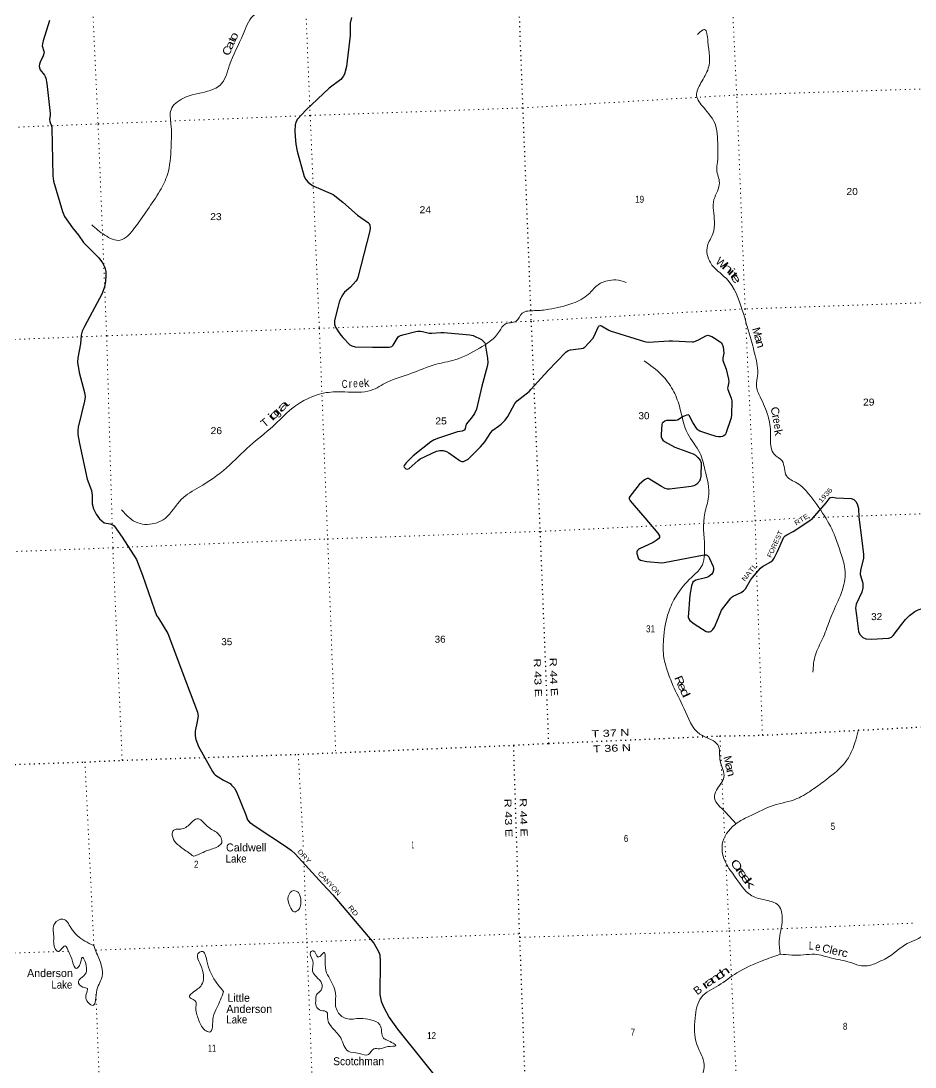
# Model space of a CAD drawing. Header units: feet. Extents: x 727543 to 978287, y 379550 to 572970.
# Drawn here: x 889124 to 911466, y 435364 to 461511 of the extents above; entities that cross this region are included whole.
import ezdxf
from ezdxf.enums import TextEntityAlignment as Align

# ---------------------------------------------------------------- set-up
doc = ezdxf.new("R2010")
doc.units = ezdxf.units.FT
doc.header["$LTSCALE"] = 80
doc.linetypes.add('DOTTED', pattern=[1.5, 0.3, -1.2])
for name, color, linetype, lineweight in [('29', 7, 'Continuous', 25), ('39', 7, 'Continuous', 13), ('6', 7, 'DOTTED', 25), ('7', 7, 'DOTTED', 13)]:
    doc.layers.add(name, color=color, linetype=linetype, lineweight=lineweight)
doc.layers.add('30', color=7, linetype='Continuous')
doc.layers.add('41', color=7, linetype='Continuous')

msp = doc.modelspace()

# ---------------------------------------------------------------- linework, layer by layer
at = {"layer": '29'}
for points in [[(889841.5, 461522.23), (889680.13, 461012.02), (889658.94, 460935.76), (889657.43, 460886.41), (889697.67, 460752.24), (889701.52, 460725.89), (889699.44, 460698.88), (889680.81, 460634.84), (889606.25, 460483.76), (889587.3, 460432.9), (889581.07, 460378.87), (889585.23, 460335.24), (889603.7, 460290.06), (889710.82, 460151.45), (889729.56, 460121.21), (889742.02, 460079.65), (889769.32, 459945.11), (889857.28, 459198.6), (889856.72, 459152.48), (889840.67, 459046.91), (889844.88, 459000.91), (889890.51, 458878.6), (889894.02, 458838.72), (889919.58, 457638.08), (889936.25, 457504.41), (890162.32, 456743.38), (890216.55, 456619.89), (890410.52, 456339.92), (890563.55, 456152.01), (890687.94, 455975.73), (890814.99, 455847.47), (891073.3, 455585.45), (891161.42, 455460.41), (891221.64, 455348.2), (891242.4, 455248.46), (891244.48, 455152.87), (891237.69, 455000.44), (891211.25, 454866.12), (891155.45, 454693.86), (890709.7, 453872.17), (890656.79, 453760.66), (890628.9, 453656.4), (890610.76, 453442.15), (890542.58, 453087.41), (890537, 452980.46), (890580.82, 452721.31), (890714.33, 452226.32), (890727.4, 452114.94), (890710.57, 452004.34), (890550.88, 451358.58), (890542.57, 451275.46), (890544.1, 451177.33), (890587.06, 450948.42), (890778.3, 450061.49), (890883.14, 449771.04), (890903.2, 449655.04), (890903.91, 449438.57), (890932.98, 449318.05), (891005.81, 449179.47), (891090.81, 449064.54), (891206.02, 448968.49), (891350.52, 448937.7), (891418.92, 448914.93), (891451, 448889.71), (891655.37, 448604.2), (892011.15, 448046.01), (892157.77, 447658.24), (892457.75, 446788.07), (892515.39, 446654.14), (892560.77, 446580.78), (892794.19, 446199.15), (893259.31, 444960.55)], [(897388.02, 461595.88), (897353.68, 461452.15), (897352.22, 461149.54), (897255.18, 460370.6), (897211.5, 460182.87), (897178.27, 460120.53), (897114.72, 460048.49), (896823.59, 459831.66), (896242.72, 459279.01), (896034.75, 459054.11), (896002.88, 458998.43), (895980.23, 458909.57), (895969.65, 458765.7), (895973.8, 458620.24), (895990.42, 458433.23), (896027.28, 458255.15)], [(896027.28, 458255.15), (896197.16, 457619.84), (896239.61, 457543.86), (896289.45, 457485.68), (896355.9, 457431.65), (896442.59, 457383.73), (896927.92, 457175.63), (897170.18, 456979.79), (897531.34, 456657.73), (897805.88, 456464.69), (897825.14, 456444.62), (897843.99, 456405.1), (897850.06, 456336.57), (897839.83, 456267.84), (897542.72, 455098.11), (897522.99, 455048.24), (897495.77, 455002.84), (897356.47, 454852.21), (897211.49, 454730.31), (897182.42, 454697.07), (897138.22, 454633.11), (897101.43, 454549.53), (897074.43, 454483.04), (897050.26, 454384.89), (896961.26, 454023.81), (896961.26, 453928.22), (896986.18, 453853.41), (897090.43, 453687.94), (897164.77, 453595.75), (897343.37, 453417.04), (897389.05, 453387.95), (897473.94, 453362.39), (897907.23, 453360.58)], [(897907.23, 453360.58), (898325.59, 453358.83), (898355.75, 453365.1), (898387.93, 453375.49), (898405.59, 453387.96), (898425.32, 453407.64), (898552.84, 453616.47), (898571.72, 453635.23), (898611.18, 453651.86), (898698.84, 453674.47), (898991.21, 453749.52), (899043.13, 453757.83), (899105.06, 453756.93), (899159.42, 453751.6), (899322.83, 453709.77), (899392.01, 453705.88), (899619.73, 453725.03), (899688.97, 453726.66), (900343.46, 453667.94), (900422.04, 453647.69), (900630.74, 453547.95), (900652.77, 453532.22), (900692, 453493.93), (900711.73, 453464.83), (900726.45, 453431.13), (900781.01, 453079.46), (900786.49, 452966.12), (900776.91, 452869.58), (900643.14, 452384.25), (900508.21, 451808.71), (900454.22, 451696.5), (900382.72, 451589.24), (900251.68, 451432.76), (900225.79, 451326.63), (900222.67, 451314.16), (900199.29, 451284.25), (900185.29, 451272.6), (900151.03, 451260.13), (900032.62, 451241.88), (899557.1, 451081.43), (899453.26, 451039.87), (899370.28, 450991.84), (898927.32, 450638.2), (898748.29, 450462.4), (898701.51, 450399.86), (898694.24, 450374.93), (898698.79, 450354.3), (898738.89, 450312.59), (898779.38, 450308.44), (898820.93, 450327), (899049.8, 450528.21), (899097.11, 450566.1), (899506.39, 450759.14), (899545.67, 450769.74), (899589.28, 450778.05), (899637.05, 450778.05), (899676.5, 450771.82), (899759.57, 450746.88), (899819.05, 450718.31), (900097.03, 450516.23), (900142.79, 450502.25), (900182.17, 450501.68), (900219.55, 450514.15), (900296.93, 450558.43), (900321.31, 450578.57), (900607.69, 450866.51), (900715.28, 450994.18), (900862.33, 451227.7), (900912.12, 451280.91), (901058.1, 451383.73), (901119.79, 451432.6), (901221.55, 451532.35), (901287.96, 451621.27), (901462.61, 451950.25), (901523.7, 452014.43), (901820.67, 452249.24), (901875.25, 452303.16), (902290.83, 452765.07)], [(902279.15, 452752.09), (902290.83, 452765.07), (902738.7, 453229.78), (902797.75, 453273.67), (902856.28, 453291.12), (903125.86, 453319.39), (903172.7, 453331.06), (903200.62, 453346.4), (903215.16, 453358.87), (903410.36, 453572.9), (903449.22, 453634.28), (903544, 453856.44), (903559.89, 453876.28), (903576.5, 453888.75), (903605.57, 453894.98), (903628.02, 453888.74), (903811.15, 453780.22), (903849.07, 453766.15), (904702.57, 453497.05), (904750.34, 453486.66), (904798.61, 453483.43), (905317.56, 453514.16), (905401.37, 453513.67), (905892.7, 453489.77), (905933, 453490.81), (905976.61, 453503.28), (906073.17, 453544.57), (906238.22, 453643.38), (906264.22, 453650.82), (906289.14, 453652.89), (906338.98, 453640.43), (906386.75, 453621.73), (906431.68, 453597.64), (906592.34, 453492.89), (906617.26, 453467.96), (906644.84, 453429.33), (906669.18, 453361.98), (906683.58, 453206.37), (906663.98, 453087.69), (906661.9, 453056.52), (906666.54, 453024.42), (906743.57, 452806.42), (906808.31, 452553.66), (906815.29, 452491.47), (906785.47, 452362.49), (906781.32, 452335.47), (906786.4, 452299.14), (906870.61, 452079.88), (906883.59, 452013.05), (906882.03, 451666.37), (906867.41, 451589.07), (906740.82, 451202.99), (906720.05, 451167.66), (906688.13, 451138.94), (906651.52, 451121.95), (906614.14, 451117.79), (906558.07, 451117.79), (906494.32, 451126.17), (906313.21, 451183.97)], [(906313.21, 451183.97), (906090.82, 451254.94), (906044.86, 451282.7), (906018.13, 451311.04), (905915.96, 451475.24), (905820.85, 451645.59), (905810.47, 451658.06), (905793.25, 451663.89), (905760.63, 451660.14), (905671.05, 451622.6), (905525.96, 451535.46), (905483.7, 451525.27), (905251.84, 451520.92), (905217.12, 451510.74), (905170.85, 451477.28), (905150.09, 451458.58), (905136.73, 451422.06), (905123.56, 451175.65), (905125.17, 451117.79), (905137.63, 451070), (905162.55, 451030.52), (905201.46, 450998.02), (905460.29, 450859.06), (905922.35, 450686.7), (905978.67, 450654.41), (906038.89, 450602.47), (906099.12, 450533.89), (906124.81, 450467.71), (906110.42, 450122.43), (906096.01, 450060.11), (906076.27, 450008.17), (906010.86, 449933.36), (905985.94, 449912.58), (905937.14, 449891.81), (905874.79, 449874.67), (905326.62, 449804.9), (905278.84, 449806.6), (905220.69, 449827.38), (905132.41, 449876.84), (904833.85, 450061.23), (904801.2, 450070.5), (904772.13, 450070.5), (904736.83, 450060.11), (904705, 450039.96), (904572.81, 449923.8), (904334.64, 449623.52), (904321.49, 449596.72), (904323.57, 449569.71), (904345.72, 449518.9), (904444.3, 449396.23), (904710.36, 449090.44)], [(904919.73, 448473.83), (904580.38, 448316.34), (904555.12, 448298), (904526.05, 448264.76), (904515.66, 448237.74), (904514.95, 448199.78), (904546.81, 448088.13), (904557.2, 448069.43), (904573.73, 448053.95), (904609.11, 448034.1), (904767.48, 447998.13), (905140.74, 447969.69), (905192.99, 447972.14), (906198.83, 448163.94), (906248.65, 448165.02), (906281.87, 448146.31), (906308.87, 448117.22), (906332.75, 448078.43), (906423.42, 447878.91), (906433.47, 447826.31), (906431.39, 447780.6), (906416.86, 447728.65), (906386.45, 447686.39), (906311.98, 447628.91), (906264.22, 447603.97), (906199.33, 447581), (905985.94, 447531.24), (905948.46, 447512.39), (905913.26, 447479.29), (905883.09, 447393.81), (905839.19, 447160.78), (905800.42, 446607.15), (905809.43, 446567.07), (905838.5, 446525.51), (905946.64, 446445.29), (906249.68, 446251.22), (906283.94, 446238.76), (906320.68, 446238.52), (906358.7, 446249.15), (906386.74, 446272), (906414.77, 446303.17), (906450.68, 446360.69), (906545.75, 446572.77), (906632.84, 446780.63), (906684.74, 446862.14), (906861.26, 447082.4), (906896.56, 447115.65), (906922.01, 447136.6), (907117.73, 447227.86), (907177.16, 447267.84), (907213.25, 447300.59), (907225.71, 447319.29), (907355.55, 447536.41), (907402.23, 447603.97), (907604.71, 447834.63), (907655.23, 447878.51), (907860.14, 447990.48), (907914.13, 448034.11), (907945.28, 448079.83), (908024.79, 448252.56), (908188.58, 448607.51), (908221.48, 448645.03), (908263.02, 448669.97), (908417.05, 448752.23), (908815.41, 449006.59), (908899.22, 449078.59), (909244.12, 449466.16), (909316.93, 449569.73), (909339.7, 449589.51), (909364.7, 449600.9), (909409.34, 449605.04), (909489.21, 449595.15), (909872.44, 449571.8), (909937.86, 449548.95), (909988.73, 449501.15), (910021.96, 449442.97), (910051.23, 449322.34), (910057.4, 449106.66), (910138.76, 448525.68), (910178.75, 448171.27), (910179.86, 448078.88), (910101.91, 447780.62), (910096.28, 447677.46), (910157.14, 447459.07), (910162.13, 447344.25), (910139.35, 447232.72), (909991.84, 446932.82), (909983.54, 446887.1), (909980.75, 446837.56), (910002.54, 446654.16)], [(904710.36, 449090.44), (905042.45, 448708.77), (905078.44, 448642.94), (905080.52, 448624.24), (905078.44, 448601.38), (905060.53, 448572.05), (904999.53, 448524.5), (904919.73, 448473.83)], [(910002.54, 446654.16), (910050.04, 446254.27), (910083.22, 446172.29), (910157.98, 446101.64), (910232.74, 446068.39), (910367.2, 446056.21), (910813.49, 446081.15), (910876.5, 446105.79), (910922.19, 446147.35), (911137.08, 446435.94), (911225.38, 446550.47), (911325.06, 446650.22), (911457.97, 446749.96), (911547.52, 446794.85), (911615.8, 446820.61), (911673.94, 446828.92), (911732.09, 446820.61), (911794.29, 446794.77), (912056.07, 446623.61), (912164.04, 446575.41), (912224.26, 446558.79), (912304.86, 446552.99), (912413.24, 446587.88), (912533.69, 446646.06)], [(893259.31, 444960.55), (893532.06, 444234.21), (893549.56, 444144), (893526.57, 444002.11), (893478.97, 443756.88), (893476.87, 443641.14), (893494.91, 443553.54), (893564.61, 443379.74), (893906.74, 442751.79), (893939.96, 442697.76), (893985.7, 442659.75), (894187.42, 442537.56), (894351.14, 442448.41), (894389.19, 442413.36), (894471.58, 442323.74), (894530.73, 442202.97), (894740.12, 441671.49), (894781.01, 441546.59), (894836.38, 441488.25)], [(894836.38, 441488.25), (895005.59, 441371.32), (895758.29, 440867.13), (895887.85, 440773.61), (895973.64, 440692.83), (896660.44, 439947), (896915.11, 439670.78), (897940.84, 438461.16), (898062.22, 438248.27), (898089.09, 438167.88), (898101.89, 437993.06), (898094.82, 437179.99), (898122.32, 437012.55), (898182.7, 436865.43), (898327.65, 436606.72), (898532.36, 436309.12), (899750.41, 434793.33)]]:
    msp.add_lwpolyline(points, dxfattribs=at)
at = {"layer": '39'}
for points in [[(890893.96, 456414.31), (891220.45, 456155.64), (891602.14, 456030.12), (891963.88, 456337.75), (892285.34, 456787.22), (892595.53, 457264.52), (892785, 457674.94), (892874.63, 458346.11), (892872.25, 458941.33), (892874.08, 459288.49), (893181.91, 459578.04), (893785.97, 459753.13), (894101.58, 459903.72), (894330.42, 460390.21), (894674.42, 461175.47), (894918.65, 461632.25), (895374.7, 461910.99), (895712.71, 462254.09), (895875.04, 462586.84), (896023.95, 463048.26), (896266.88, 463389.96), (896422.79, 463682.12), (896691.9, 463782.61), (897366.34, 463919.87), (897918.44, 463883.22), (898610.48, 463791.06), (899060.62, 463625.63), (899514.5, 463516.83), (899931.8, 463558.07), (900658.19, 463662.89), (900976.79, 463692.51), (901328.29, 463660.75), (901557.76, 463838.52), (901664.85, 464185.43), (901671.65, 464559)], [(906026.3, 461169.98), (906207.41, 461293.53), (906288.31, 461001.82), (906300, 460328.23), (906116.77, 459962.44), (906006.32, 459647.7), (906184.9, 459343.35), (906478.05, 458911.95), (906534.06, 458292.42), (906528.88, 457977.43), (906510.44, 457787.08), (906578.36, 457466.64), (906441.85, 457048.04), (906454.85, 456489.53), (906414.64, 456189.42), (906279.27, 455889.93), (906351.36, 455468.74), (906750.46, 455069.41), (907149.57, 454278.58), (907342.59, 453625.64), (907471.75, 453145.97), (907528.98, 452643.53), (907500.42, 452404.38), (907595.38, 452115.18), (907791.41, 451633.88), (907855.75, 451204.34), (907866.3, 450851.57), (907946.32, 450678.89), (908143.48, 450512.43), (908252.05, 450138.97), (908516.59, 449958.79), (908804.91, 449692.69), (909202.35, 449137.91), (909473.06, 448612.88), (909597.55, 448246.05), (909706.04, 447874.6), (909672.57, 447362.85), (909450.28, 446816.05), (909325.35, 446508.86), (909153.46, 446064.78), (908975.52, 445668.91), (908912.52, 445234.79)], [(891640.12, 449293.42), (892042.45, 448962.81), (892280.76, 448926.99), (892725.9, 449078.2), (893135.2, 449557.05), (893574.25, 449855.36), (894264.5, 450344.32), (894844.96, 450893.9), (895418.06, 451376.63), (895887.57, 451819.31), (896755.56, 452219.81), (897218.33, 452238.47), (897868.57, 452275.98), (898274.99, 452482.3), (898881.17, 452703.88), (899471.35, 452920.84), (899966.41, 453039.54), (900581.8, 453332.08), (901082.45, 453755.7), (901220.89, 453932.21), (901495.12, 454006.64), (901650.92, 454203.96), (901955.88, 454269.41), (902314.82, 454302.49), (902915.75, 454455.27), (903309.13, 454683.32), (903518.91, 454896.7), (903777.16, 455014.96), (903990.82, 455036.77), (904246.38, 454975.33)], [(904700.1, 453012), (905129.29, 452668.23), (905412.02, 452292.96), (905576.66, 451885.19), (905785.49, 451192.46), (906086.7, 450712.92), (906215.47, 450291.75), (906306.32, 449612.94), (906209.73, 449207.89), (906205.94, 448370.29), (906123.63, 447864.85), (905879.39, 447603.82), (905494.08, 447131.88), (905309.75, 446743.85), (905180.87, 446043.01), (905189.37, 445593.3), (905275.31, 445277.55), (905416.3, 444903.24), (905691.03, 444329.92), (906088.1, 443686.33), (906286.64, 443584.5), (906536.44, 443417.92), (906595.9, 443008.39), (906691.49, 442606.21), (906502.3, 442286.62), (906458.09, 442083.23), (906710.52, 441755.3), (906894.95, 441554.08), (906990.35, 441445.31)], [(910050.62, 443804.6), (909888.71, 443266.03), (909733.82, 442998.12), (909258.16, 442557.24), (908926.09, 442315.25), (908515.11, 442072.44), (907923.01, 441901.82), (907368.53, 441653.85), (907075.23, 441502.04), (906959.15, 441421.19), (906649.72, 440925.74), (906735.6, 440464.69), (906972.78, 440114.02), (907351.65, 439665.52), (907682.4, 439548.27), (908052.8, 439402.16), (908146.14, 439054.39), (908069.28, 438514.84), (908096.57, 438184.78)], [(893437.83, 440632.29), (893174.99, 440820.6), (892905.81, 441162.05), (892941.23, 441284.4), (893023.18, 441309.55), (893144.37, 441315.92), (893388.65, 441478.07), (893520.4, 441571.6), (893705.04, 441463.22), (893806.48, 441359.91), (894037.5, 441206.78), (894140.4, 440970.34), (894053.04, 440880.42), (893772.05, 440773.46), (893575.38, 440683.65), (893441.87, 440632.43)], [(908095.09, 438184.82), (908676.75, 438167.39), (908961.49, 438183.69), (909376.38, 438087.61), (909817.71, 437988.46), (910082.28, 437905.15), (910279.08, 437894.06), (910564.36, 437995.13), (910752.87, 438086.66), (911270.26, 438448.32), (911695.72, 438683.58), (911904.2, 439026.07), (912136.22, 439240.24), (912291.41, 439403.23), (912676.16, 439546.21), (913151.56, 439993.14), (913702.52, 440277.31), (914300.41, 440601.5), (914691.24, 440893.75)], [(896121.39, 439520.01), (896056.29, 439723.5), (895936.81, 439773.69), (895805.13, 439629.71), (895843.6, 439384.9), (895954.71, 439243.6), (896065.81, 439298.05), (896114.54, 439441.06), (896121.39, 439520.01)], [(890941.32, 438399.41), (890532.22, 438649.06), (890376.58, 438839.21), (890170.94, 439063.88), (889967.01, 438953.63), (889941.79, 438633.88), (889983.26, 438316.53), (890046.65, 438252.22), (890133.24, 438311.83), (890229.2, 438389.95), (890318.32, 438241.81), (890415.24, 438003.13), (890507.55, 437826.85), (890585.4, 437902.3), (890653.86, 438106.56), (890766.08, 437791.75), (890693.09, 437647.87), (890561.41, 437503.89), (890672.68, 437358.56), (890783.24, 437328.23), (890754.64, 437187.96), (890771.83, 437017.05), (890908.13, 436902.89), (891023.49, 437294.49), (891157.19, 437634.29), (891141.62, 437863.78), (891015.86, 438212.4), (890941.32, 438399.41)], [(894189.1, 437250.92), (893768.76, 438016.77), (893643.46, 438256.44), (893573.72, 438229.71), (893642.37, 437842.71), (893635.71, 437416.68), (893403.28, 437212.57), (893336.21, 437121.37), (893393.12, 437066.91), (893495.16, 436997.93), (893496.45, 436868.83), (893557.64, 436564.29), (893720.82, 436289.66), (893832.3, 436237.17), (893928.04, 436613.94), (894019.67, 436845.26), (894189.1, 437250.92)], [(896492.55, 437057.28), (896510.03, 437172.94), (896622.75, 437285.96), (896637.81, 437460.05), (896507.85, 437616.82), (896410.89, 437758.62), (896420.26, 438021.3), (896360.89, 438233.07), (896430.13, 438271.88), (896547.97, 438114.68), (896627.15, 438157.89), (896687.13, 438224.62), (896730.86, 437852.87), (896813.55, 437615.7), (896986.36, 437206.21), (896983.56, 436931.66), (897022.23, 436779.68), (897245.15, 436577.83), (897607.36, 436580.76), (897857.72, 436547.39), (898093.64, 436422.68), (898186.48, 436087), (898273.62, 436035.65), (898487.72, 435900.07), (898292.42, 435874.89), (898090.28, 435819.19), (897938.53, 435817.76), (897808.69, 435677.89), (897572.74, 435705.73), (897299.15, 435762.49), (897113.5, 436090.8), (896883.28, 436371.09), (896782.07, 436615.66), (896770.92, 436738.36), (896621.37, 436781.41), (896501.58, 436888.1), (896492.55, 437057.28)], [(905719.38, 431954.29), (905829.37, 432479.22), (905762.03, 432981.29), (905776.79, 433456.05), (905918.77, 434084.71), (905989.41, 434676.51), (906056.38, 434917.04), (906197.3, 435424.58), (906012.4, 435930.5), (905968.79, 436592.85), (906125.64, 437107.03), (906550.53, 437404.82), (907013.25, 437718.11), (907646.5, 438019.36), (908095.09, 438184.82)]]:
    msp.add_spline(points, degree=3, dxfattribs=at)
at = {"layer": '6'}
for points in [[(901256.42, 470134.22), (901260.61, 470039.2), (901254.23, 469899.73), (901450.57, 464716.52), (901458.86, 464613.9), (901661.14, 459336.07), (901869.63, 454005.99), (902093.3, 448749.1), (902306.43, 443453.49)], [(885511.59, 442761.65), (886330.74, 442836.66), (890723.02, 442988.54), (891654.37, 443032.12), (896052.88, 443180.19), (896988.43, 443219.89), (901435.89, 443408.06), (902306.43, 443453.49), (906587.98, 443639.73), (907651.96, 443657.81), (911893.6, 443878.95), (912986.73, 443926.32), (914565.99, 443987.53)], [(901855.47, 431793.8), (901789.96, 433191.61), (901787.83, 433340.87), (901590.18, 438604.74), (901584.41, 438695.35), (901435.89, 443408.06)]]:
    msp.add_lwpolyline(points, dxfattribs=at)
at = {"layer": '7'}
for p, q in [((907651.96, 443657.81), (907500.5, 447939.58)), ((890723.02, 442988.54), (890945.95, 438411.46)), ((896052.88, 443180.19), (896184.33, 440805.55)), ((886806.53, 438139.74), (890314.18, 438260.75))]:
    msp.add_line(p, q, dxfattribs=at)
for points in [[(907500.5, 447939.58), (907470.77, 449013.09), (907219.06, 454311.35), (907009.83, 459659.56), (906757.54, 464971.93), (906514.95, 470294.73), (906360.95, 475628.79), (906315.9, 478045.67)], [(895637.35, 477610.61), (895706.43, 475168.99), (895938.78, 469702.54), (896134.24, 464442.62), (896351.41, 459147.16), (896579.69, 453827.88), (896787.45, 448564.36), (896988.43, 443219.89)], [(891654.37, 443032.12), (891420.36, 448343.12), (891266.17, 453632.78), (891050.1, 458950.48), (890804.63, 464244.92), (890606.77, 469540.82), (890380.87, 474971.44), (890278.86, 477394.3)], [(883464.87, 458586.35), (885709.54, 458724.14), (891050.69, 458936.37), (896351.41, 459147.16), (901661.14, 459336.07), (907009.83, 459659.56), (912340.43, 459833.08), (913908.43, 459913.16)], [(914128.31, 454587.6), (912565.34, 454497.54), (907219.06, 454311.35), (901869.63, 454005.99), (896579.69, 453827.88), (891267.86, 453640.91), (885906.42, 453429.96), (883677.6, 453256.23)], [(908810.59, 449092.58), (912803.5, 449233.1), (914347.13, 449288.05)], [(883891.83, 448053.85), (886135.64, 448136.95), (891420.36, 448343.12), (896787.45, 448564.36), (902105.34, 448751.55), (907470.77, 449013.09), (908475.91, 449081.19)], [(906587.98, 443639.73), (906822.08, 438766.64), (907079.66, 433424.2), (907141.87, 432009.55)], [(896195.11, 440504.6), (896267.34, 438488.01), (896476.14, 433101.44), (896569.4, 431579.32)], [(901590.18, 438604.74), (906822.08, 438766.64), (911426.59, 438961.86)], [(890998.03, 438284.53), (896267.34, 438488.01), (901584.41, 438695.35)], [(890996.12, 437182.26), (891167.25, 432892.38), (891224, 431363.73)]]:
    msp.add_lwpolyline(points, dxfattribs=at)

# ---------------------------------------------------------------- texts
at = {"layer": '30'}
for s, rotation, width, p in [('1936', 48.334, 1.2, (909270.03, 449615.13)), ('RTE', 32.559, 1.2, (908659.45, 448999.51)), ('FOREST', 65.229, 1.1, (908019.03, 448409.91)), ('NATL', 50.722, 1.25, (907373.02, 447689.06)), ('DRY', 312.641, 1.2, (896160.79, 440592.93)), ('CANYON', 312.676, 1.1, (896786.1, 439915.72)), ('RD', 310.297, 1.25, (897381.12, 439232.72))]:
    msp.add_text(s, height=120, rotation=rotation, dxfattribs=dict(at, width=width)).set_placement(p, align=Align.CENTER)
at = {"layer": '41'}
for s, rotation, width, p in [('a', 66.327, 1.4, (894431.61, 460870.68)), ('t', 66.327, 1.2, (894486.86, 461000.31)), ('o', 66.327, 1.3, (894529.54, 461087.67)), ('C', 66.359, 1.2, (894368.7, 460727.04)), ('h', 321.197, 1.85, (906721.07, 455258.19)), ('i', 317.246, 1.8, (906818.13, 455165.23)), ('t', 311.362, 1.85, (906872.25, 455087.41)), ('e', 305.815, 1.7, (906910.12, 455016.27)), ('a', 285.514, 1.2, (907468.59, 453545.61)), ('n', 285.514, 1.2, (907508.39, 453402.21)), ('C', 2.1, 0.75, (897216.36, 452338.46)), ('e', 2.401, 0.75, (897486.16, 452355.41)), ('e', 3.267, 0.8, (897633.25, 452357.39)), ('a', 43.786, 2.1, (895733.99, 451816.92)), ('C', 289.497, 1.1, (907876.62, 451728.28)), ('i', 42.382, 1.8, (895444.2, 451535.87)), ('o', 42.382, 1.9, (895515.64, 451605.16)), ('r', 283.762, 1.15, (907903.26, 451601.52)), ('e', 277.987, 0.9, (907919.97, 451503.06)), ('e', 277.536, 0.9, (907940.03, 451363.72)), ('k', 281.048, 1.1, (907955.89, 451203.83)), ('R', 291.597, 1.25, (905490.54, 444987.38)), ('e', 293.947, 1.3, (905559.26, 444828.75)), ('d', 295.718, 1.55, (905630.17, 444675.13)), ('a', 286.136, 1.2, (906739.2, 442840.18)), ('n', 286.068, 1.2, (906771.45, 442693.59)), ('C', 305.655, 1.45, (906918.68, 440360.94)), ('r', 305.655, 1.85, (907010.92, 440238.11)), ('e', 303.989, 1.6, (907080.47, 440140.36)), ('e', 303.989, 1.6, (907162.63, 440022.44)), ('k', 307.449, 1.95, (907254.26, 439899.5)), ('L', 358.034, 0.8, (908869.39, 438298.26)), ('e', 353.202, 0.85, (909027.19, 438273.1)), ('r', 347.347, 1.15, (909574.83, 438145.54)), ('c', 347.329, 1.15, (909691.36, 438119.78)), ('c', 34.488, 1.85, (906641.66, 437588.75)), ('h', 34.488, 1.7, (906759.13, 437669.45)), ('r', 34.541, 1.8, (906283.76, 437346.43)), ('a', 33.603, 1.7, (906383.54, 437420.72)), ('n', 33.603, 1.7, (906511.57, 437503.09))]:
    msp.add_text(s, height=200, rotation=rotation, dxfattribs=dict(at, width=width)).set_placement(p, align=Align.CENTER)
for s, rotation, p in [('W', 319.235, (906559.36, 455389.63)), ('M', 286.076, (907421.9, 453711.54)), ('r', 2.401, (897357.42, 452344.8)), ('k', 5.135, (897768.31, 452367.38)), ('T', 39.997, (895279.07, 451390.56)), ('g', 44.542, (895571.01, 451664.05)), ('M', 286.136, (906704.71, 443003.74)), ('C', 346.719, (909224.07, 438226.31)), ('l', 346.719, (909342.83, 438198.28)), ('e', 347.347, (909444.23, 438174.87)), ('B', 37.793, (906094.99, 437209.81))]:
    msp.add_text(s, height=200, rotation=rotation, dxfattribs=at).set_placement(p, align=Align.CENTER)
for s, p in [('Caldwell', (894248.42, 440753.14)), ('Anderson', (889276.88, 437612.75)), ('Little', (894281.3, 436996.18)), ('Anderson', (894256.65, 436716.68))]:
    msp.add_text(s, height=200, dxfattribs=at).set_placement(p)
for s, width, p in [('Lake', 0.9, (894240.22, 440473.63)), ('Lake', 0.9, (889884.98, 437325.02)), ('Lake', 0.9, (894256.65, 436453.61)), ('Scotchman', 0.95, (896927.32, 435409.56))]:
    msp.add_text(s, height=200, dxfattribs=dict(at, width=width)).set_placement(p)
at = {"layer": '6', "width": 1.35}
for s, rotation, p in [('R 43 E', 272.305, (901932.28, 445574.32)), ('R 44 E', 272.305, (902330.67, 445592.82)), ('T 37 N', 2.491, (903384.2, 443603.68)), ('T 36 N', 2.491, (903421.59, 443224.78)), ('R 43 E', 271.805, (901203.22, 442070.37)), ('R 44 E', 271.805, (901581.33, 442082.92))]:
    msp.add_text(s, height=175, rotation=rotation, dxfattribs=at).set_placement(p)
at = {"layer": '7'}
for s, width, p in [('20', 1.1, (909750.58, 457159.62)), ('19', 0.85, (904472.6, 456965.8)), ('24', 1.1, (899084.35, 456703.93)), ('23', 1.1, (893852.43, 456531.12)), ('29', 1.1, (910165.02, 451896.81)), ('25', 1.1, (899478.58, 451425.77)), ('30', 1.05, (904555.75, 451556.43)), ('26', 1.1, (893862.96, 451183.57)), ('32', 1.05, (910369.62, 446534.29)), ('31', 0.85, (904744.93, 446230.88)), ('35', 1.05, (894131.14, 445908.24)), ('36', 1.05, (899461.9, 445970.63)), ('5', 0.85, (909358.03, 441294.11)), ('6', 0.85, (904190.18, 440989.84)), ('1', 0.4, (898883.35, 440830.82)), ('2', 0.85, (893449.63, 440345.5)), ('8', 0.85, (909663.71, 436294.6)), ('12', 0.85, (899274.44, 436063.56)), ('7', 0.85, (904361.78, 436152.24)), ('11', 0.65, (893797.79, 435749.82))]:
    msp.add_text(s, height=175, dxfattribs=dict(at, width=width)).set_placement(p)

doc.saveas('drawing.dxf')
